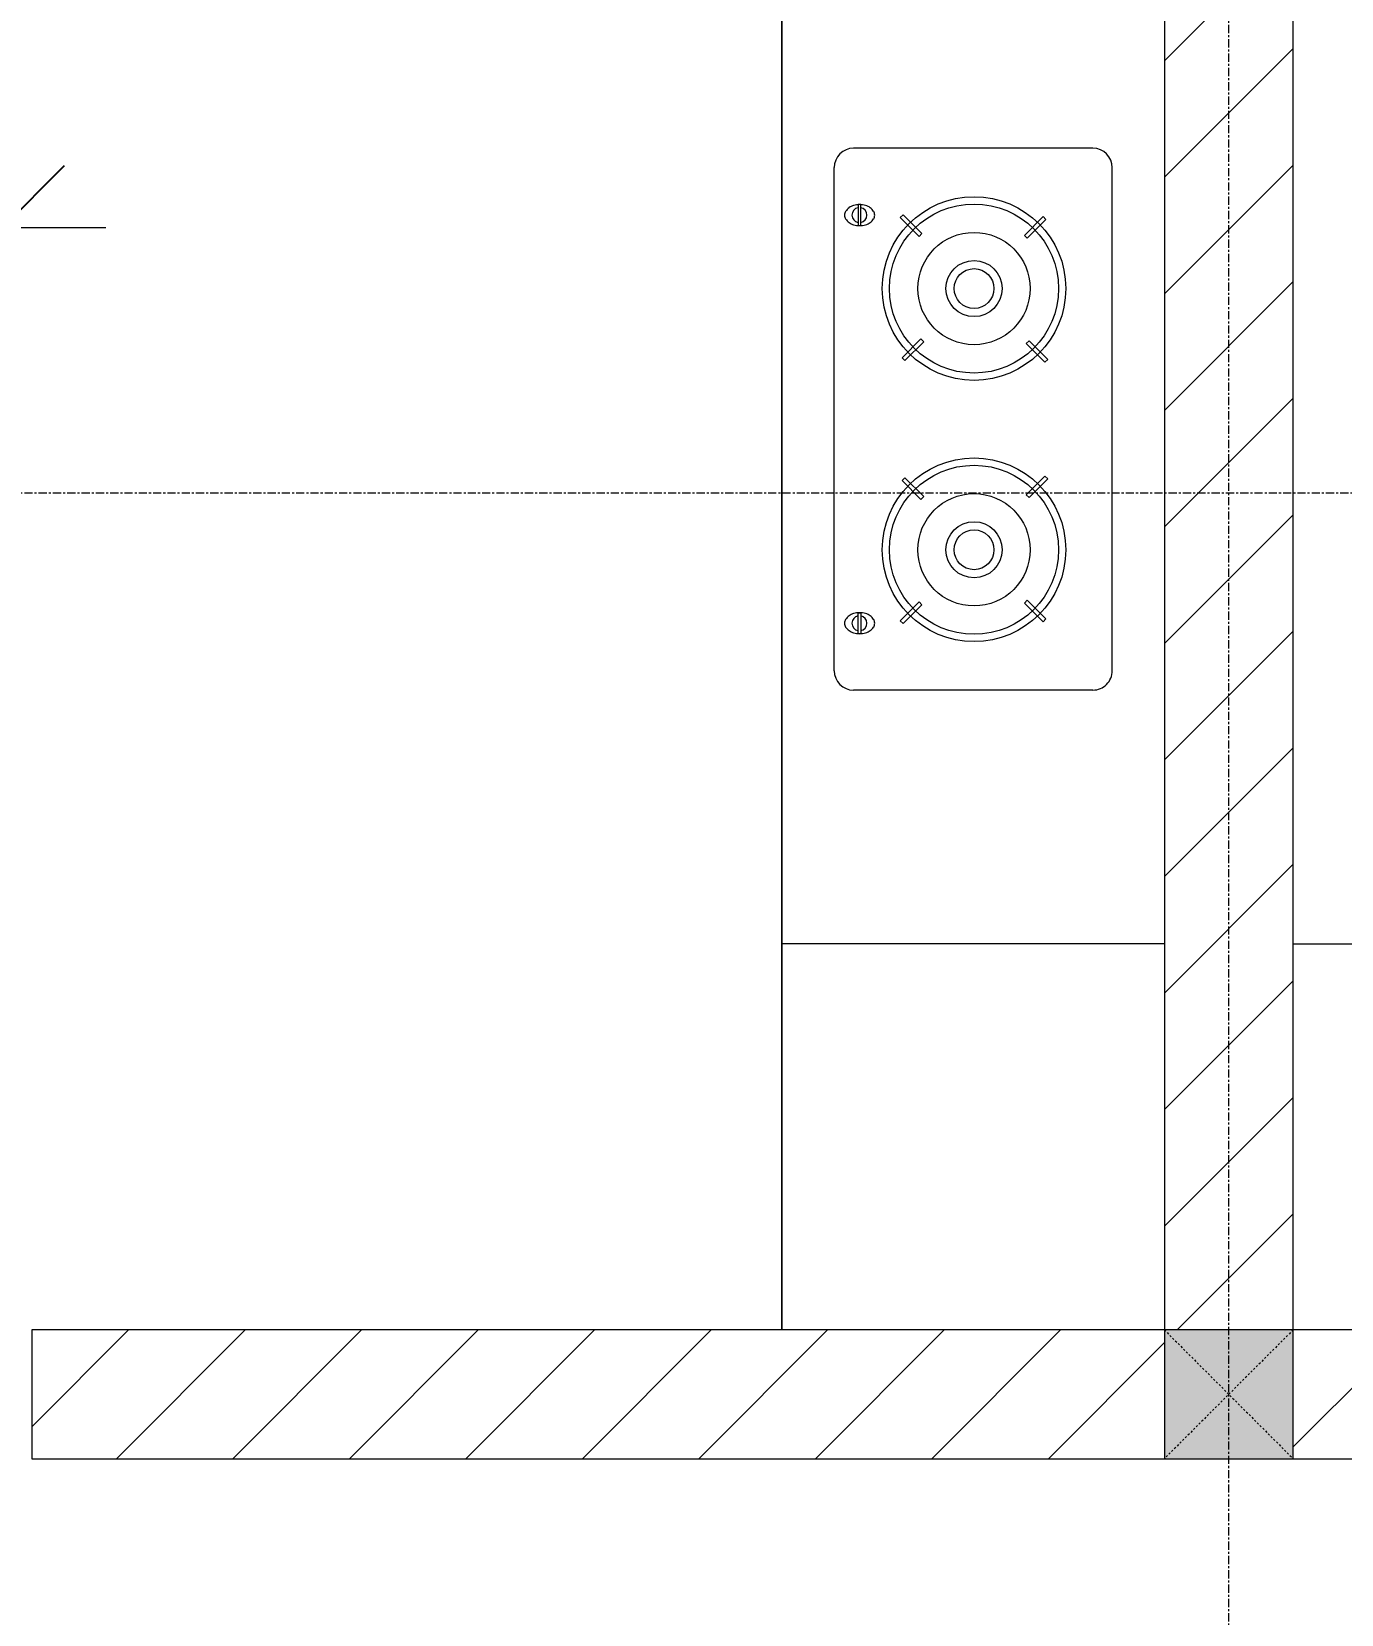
# Model space of a CAD drawing. Header units: millimetres. Extents: x 1591 to 239055, y -15958 to 83255.
# Drawn here: x 185772 to 187807, y 35296 to 37754 of the extents above; entities that cross this region are included whole.
import ezdxf

# ---------------------------------------------------------------- set-up
doc = ezdxf.new("R2010")
doc.units = ezdxf.units.MM
doc.linetypes.add('Dash', pattern=[6, 3, -3])
doc.linetypes.add('Grid Line', pattern=[22.225, 12.7, -3.175, 3.175, -3.175])
for name, color, linetype, lineweight in [('0-1', 250, 'Continuous', 5), ('A-ANNO-DIMS', 211, 'Continuous', 9), ('A-ANNO-DIMS-160', 211, 'Continuous', 9), ('A-WALL-3', 113, 'Continuous', 18), ('A-WALL-PATT-2', 111, 'Continuous', 9), ('I-FURN', 30, 'Continuous', 9), ('I-FURN-1', 254, 'Continuous', 9), ('S-COLS', 52, 'Continuous', 9), ('S-COLS-5', 52, 'Continuous', 18), ('S-COLS-HDLN', 52, 'Dash', 9), ('S-GRID-1', 1, 'Grid Line', 9)]:
    doc.layers.add(name, color=color, linetype=linetype, lineweight=lineweight)
doc.styles.add('UTM Avo', font='UTM Avo.ttf', dxfattribs={"width": 0.9, "height": 400})
doc.dimstyles.new('1_Dim_chi_tiet_2_5', dxfattribs={"dimscale": 304.8, "dimtxt": 399.720379, "dimasz": 0.629921, "dimexe": 0.524934, "dimexo": 0.0625, "dimgap": 0.052493, "dimtad": 1, "dimdec": 0, "dimrnd": 5, "dimzin": 0, "dimdsep": 46, "dimtxsty": 'UTM Avo', "dimblk1": 'OBLIQUE', "dimblk2": 'OBLIQUE', "dimsah": 1, "dimcen": 0.09, "dimdle": 0.524934, "dimazin": 0, "dimtfac": 1, "dimtdec": 4, "dimtix": 1, "dimtmove": 0, "dimatfit": 3, "dimfxl": 1.049869, "dimfxlon": 1, "dimtvp": 1, "dimtolj": 1, "dimtzin": 0, "dimarcsym": 2})
pattern_1 = [(45, (95879.7, 0), (-90.50967, 90.50967), [])]

# ---------------------------------------------------------------- blocks, each defined once
blk = doc.blocks.new('HE BEP A - HE BEP A-V103-TKCS_MB TẦNG 6-8')
at = {"layer": 'I-FURN'}
for p, q in [((3703.5, 605.2), (3703.5, 11)), ((3279.1, 524.2), (2497.5, 524.2)), ((2467.5, 494.2), (2467.5, 122.2)), ((3309.1, 494.2), (3309.1, 122.2)), ((2578, 421.2), (2573.6, 416.8)), ((2607.1, 392.1), (2578, 421.2)), ((2795.6, 424), (2766.5, 394.9)), ((2770.8, 390.5), (2800, 419.6)), ((2800, 419.6), (2795.6, 424)), ((2976.7, 419.6), (2981.1, 424)), ((3005.8, 390.5), (2976.7, 419.6)), ((2981.1, 424), (3010.2, 394.9)), ((3169.5, 392.1), (3198.6, 421.2)), ((3198.6, 421.2), (3203, 416.8)), ((2573.6, 416.8), (2602.8, 387.7)), ((2766.5, 394.9), (2770.8, 390.5)), ((3010.2, 394.9), (3005.8, 390.5)), ((3203, 416.8), (3173.9, 387.7)), ((2602.8, 387.7), (2607.1, 392.1)), ((3173.9, 387.7), (3169.5, 392.1)), ((2570.9, 199.3), (2600, 228.4)), ((2604.4, 224), (2575.3, 194.9)), ((2600, 228.4), (2604.4, 224)), ((2763.7, 226.8), (2768.1, 231.2)), ((2792.8, 197.7), (2763.7, 226.8)), ((2768.1, 231.2), (2797.2, 202)), ((3008.5, 231.2), (2979.4, 202)), ((2983.8, 197.7), (3012.9, 226.8)), ((3012.9, 226.8), (3008.5, 231.2)), ((3176.6, 228.4), (3172.2, 224)), ((3172.2, 224), (3201.4, 194.9)), ((3205.8, 199.3), (3176.6, 228.4)), ((2575.3, 194.9), (2570.9, 199.3)), ((2797.2, 202), (2792.8, 197.7)), ((2979.4, 202), (2983.8, 197.7)), ((3201.4, 194.9), (3205.8, 199.3)), ((2555.1, 133.3), (2555.1, 129.3)), ((2587.6, 133.3), (2555.1, 133.3)), ((2555.1, 129.3), (2587.6, 129.3)), ((2587.6, 129.3), (2587.6, 133.3)), ((3189, 129.3), (3189, 133.3)), ((3189, 133.3), (3221.5, 133.3)), ((3221.5, 129.3), (3189, 129.3)), ((3221.5, 133.3), (3221.5, 129.3)), ((3279.1, 92.2), (2497.5, 92.2)), ((4303.1, 11), (765.9, 11))]:
    blk.add_line(p, q, dxfattribs=at)
for centre, radius in [((2685.4, 309.4), 142.6), ((3091.2, 309.4), 142.6), ((2685.4, 309.4), 131.3), ((3091.2, 309.4), 131.3), ((2685.4, 309.4), 87.2), ((3091.2, 309.4), 87.2), ((2685.4, 309.4), 43.6), ((3091.2, 309.4), 43.6), ((2685.4, 309.4), 30.9), ((3091.2, 309.4), 30.9)]:
    blk.add_circle(centre, radius, dxfattribs=at)
for centre, radius, start, end in [((2497.5, 494.2), 30, 90, 180), ((3279.1, 494.2), 30, 360, 90), ((2580.1, 134.1), 24.7, 145.204, 163.9419), ((2574.8, 137.9), 18.1, 120.7976, 145.204), ((2571.4, 143.6), 11.5, 90, 120.7976), ((2571.4, 143.6), 11.5, 59.2024, 90), ((2568, 137.9), 18.1, 34.796, 59.2024), ((2562.6, 134.1), 24.7, 16.0581, 34.796), ((3214, 134.1), 24.7, 145.204, 163.9419), ((3208.7, 137.9), 18.1, 120.7976, 145.204), ((3205.3, 143.6), 11.5, 90, 120.7976), ((3205.3, 143.6), 11.5, 59.2024, 90), ((3201.9, 137.9), 18.1, 34.796, 59.2024), ((3196.5, 134.1), 24.7, 16.0581, 34.796), ((2588.6, 131.7), 33.5, 163.9419, 180), ((2588.6, 131.7), 33.5, 180, 196.0581), ((2571.3, 131.3), 11.6, 9.9102, 170.0898), ((2571.3, 131.3), 11.6, 189.7177, 350.2823), ((2554.1, 131.7), 33.5, 0, 16.0581), ((2554.1, 131.7), 33.5, 343.9419, 0), ((3222.5, 131.7), 33.5, 163.9419, 180), ((3222.5, 131.7), 33.5, 180, 196.0581), ((3205.3, 131.3), 11.6, 9.9102, 170.0898), ((3205.3, 131.3), 11.6, 189.7177, 350.2823), ((3188, 131.7), 33.5, 0, 16.0581), ((3188, 131.7), 33.5, 343.9419, 0), ((2497.5, 122.2), 30, 180, 270), ((2580.1, 129.2), 24.7, 196.0581, 214.796), ((2574.8, 125.5), 18.1, 214.796, 239.2024), ((2571.4, 119.8), 11.5, 239.2024, 270), ((2571.4, 119.8), 11.5, 270, 300.7976), ((2568, 125.5), 18.1, 300.7976, 325.204), ((2562.6, 129.2), 24.7, 325.204, 343.9419), ((3214, 129.2), 24.7, 196.0581, 214.796), ((3208.7, 125.5), 18.1, 214.796, 239.2024), ((3205.3, 119.8), 11.5, 239.2024, 270), ((3205.3, 119.8), 11.5, 270, 300.7976), ((3201.9, 125.5), 18.1, 300.7976, 325.204), ((3196.5, 129.2), 24.7, 325.204, 343.9419), ((3279.1, 122.2), 30, 270, 360)]:
    blk.add_arc(centre, radius, start, end, dxfattribs=at)
at = {"layer": 'I-FURN-1'}
blk.add_line((3.5, 11), (4303.1, 11), dxfattribs=at)
blk = doc.blocks.new('HE BEP A - HE BEP A-V106-TKCS_MB TẦNG 6-8')
at = {"layer": 'I-FURN'}
blk.add_line((3703.5, -605.2), (3703.5, -11), dxfattribs=at)
blk = doc.blocks.new('NCV_TKTC_TANG 6 - 8_rvt-2-TKCS_MB TẦNG 6-8')
at = {"layer": 'I-FURN-1'}
for name, p, rotation in [('HE BEP A - HE BEP A-V103-TKCS_MB TẦNG 6-8', (91047.4, 40040.4), 270.0000000000001), ('HE BEP A - HE BEP A-V106-TKCS_MB TẦNG 6-8', (92457.8, 40040.4), 269.9999999999999)]:
    blk.add_blockref(name, p, dxfattribs=dict(at, rotation=rotation))
blk = doc.blocks.new('G1_SOF - BO TRU - 200x200-3056268-TKCS_MB TẦNG 6-8')
at = {"layer": 'S-COLS'}
blk.add_hatch(color=256, dxfattribs=at).paths.add_polyline_path([(100, -100), (100, 100), (-100, 100), (-100, -100)])
at = {"layer": 'S-COLS-5'}
for p, q in [((100, 100), (-100, 100)), ((-100, 100), (-100, -100)), ((100, -100), (100, 100)), ((-100, -100), (100, -100))]:
    blk.add_line(p, q, dxfattribs=at)
at = {"layer": 'S-COLS-HDLN'}
for p, q in [((100, 100), (-100, -100)), ((-100, 100), (100, -100))]:
    blk.add_line(p, q, dxfattribs=at)
blk = doc.blocks.new('DIMBLOCK224-TKCS_MB TẦNG 6-8')
at = {"layer": 'A-ANNO-DIMS-160'}
for p, q in [((184727.3, 37130), (184727.3, 37610)), ((185727.3, 37130), (185727.3, 37610)), ((184567.3, 37450), (185887.3, 37450)), ((184727.3, 37450), (184727.3, 37130)), ((185727.3, 37450), (185727.3, 37130))]:
    blk.add_line(p, q, dxfattribs=at)
at = {"layer": 'A-ANNO-DIMS-160', "lineweight": 25}
for p, q in [((184727.3, 37450), (184823.3, 37546)), ((185727.3, 37450), (185823.3, 37546)), ((184727.3, 37450), (184631.3, 37354)), ((185727.3, 37450), (185631.3, 37354))]:
    blk.add_line(p, q, dxfattribs=at)
at = {"layer": 'A-ANNO-DIMS-160', "color": 0, "insert": (184679.5, 37969.6), "char_height": 400, "width": 1314.636, "attachment_point": 1, "line_spacing_factor": 1.110334, "style": 'UTM Avo'}
blk.add_mtext('1000', dxfattribs=at)
blk = doc.blocks.new('_Oblique')
at = {"color": 0, "linetype": 'ByBlock', "lineweight": -2}
blk.add_line((-0.5, -0.5), (0.5, 0.5), dxfattribs=at)

msp = doc.modelspace()

# ---------------------------------------------------------------- hatches: boundary and pattern name
at = {"layer": 'A-WALL-PATT-2'}
h = msp.add_hatch(dxfattribs=at)
h.set_pattern_fill('FP_1', color=256, style=0, pattern_type=2)
h.set_pattern_definition(pattern_1)
h.paths.add_polyline_path([(187532.3, 35737.4), (187732.3, 35737.4), (187732.3, 39236.9), (187532.3, 39236.9), (187532.3, 38434.7)])
h = msp.add_hatch(dxfattribs=at)
h.set_pattern_fill('FP_1', color=256, style=0, pattern_type=2)
h.set_pattern_definition(pattern_1)
h.paths.add_polyline_path([(203932.3, 35537.4), (203932.3, 35737.4), (200292.3, 35737.4), (200292.3, 35537.4), (201966.2, 35537.4)])
h.paths.add_polyline_path([(198782.3, 35537.4), (200092.3, 35537.4), (200092.3, 35737.4), (198782.3, 35737.4)])
h.paths.add_polyline_path([(197692.3, 35537.4), (197692.3, 35737.4), (195932.3, 35737.4), (195932.3, 35537.4)])
h.paths.add_polyline_path([(195732.3, 35537.4), (195732.3, 35737.4), (190932.1, 35737.4), (190932.1, 35537.4), (195518.1, 35537.4)])
h.paths.add_polyline_path([(190682.1, 35537.4), (190732.1, 35537.4), (190732.1, 35737.4), (190582.3, 35737.4), (190582.3, 35537.4)])
h.paths.add_polyline_path([(189070, 35537.4), (189492.3, 35537.4), (189492.3, 35737.4), (187732.3, 35737.4), (187732.3, 35537.4)])
h.paths.add_polyline_path([(187532.3, 35537.4), (187532.3, 35737.4), (185772.3, 35737.4), (185772.3, 35537.4), (185846, 35537.4)])
h.paths.add_polyline_path([(182732, 35537.4), (184682.3, 35537.4), (184682.3, 35737.4), (182732, 35737.4), (182732, 35613.1)])
h.paths.add_polyline_path([(182532, 35537.4), (182532, 35737.4), (179532.3, 35737.4), (179532.3, 35537.4)])

# ---------------------------------------------------------------- linework, layer by layer
at = {"layer": 'A-WALL-3'}
for p, q in [((187532.3, 39236.9), (187532.3, 35737.4)), ((187732.3, 35737.4), (187732.3, 39236.9)), ((187532.3, 35737.4), (185772.3, 35737.4)), ((185772.3, 35737.4), (185772.3, 35537.4)), ((189492.3, 35737.4), (187732.3, 35737.4)), ((185772.3, 35537.4), (187532.3, 35537.4)), ((187732.3, 35537.4), (189492.3, 35537.4))]:
    msp.add_line(p, q, dxfattribs=at)
at = {"layer": 'S-GRID-1'}
for p, q in [((187632.3, 19149.4), (187632.3, 77012.5)), ((223800.6, 37036.9), (130306.5, 37036.9))]:
    msp.add_line(p, q, dxfattribs=at)

# ---------------------------------------------------------------- block references
at = {"layer": '0-1'}
msp.add_blockref('NCV_TKTC_TANG 6 - 8_rvt-2-TKCS_MB TẦNG 6-8', (95879.7, 0), dxfattribs=at)
at = {"layer": 'S-COLS'}
msp.add_blockref('G1_SOF - BO TRU - 200x200-3056268-TKCS_MB TẦNG 6-8', (187632.3, 35637.4), dxfattribs=at)

# ---------------------------------------------------------------- dimensions: what is measured, and where the dimension line sits
at = {"layer": 'A-ANNO-DIMS'}
dim = msp.add_linear_dim(base=(185727.3, 37450), p1=(184727.3, 37130), p2=(185727.3, 37130), dimstyle='1_Dim_chi_tiet_2_5', override={"dimpost": '<>', "dimfxl": 1000}, dxfattribs=at)
dim.commit()
dim.dimension.update_dxf_attribs({"geometry": 'DIMBLOCK224-TKCS_MB TẦNG 6-8', "text_midpoint": (185227.3, 37673)})

doc.saveas('drawing.dxf')
